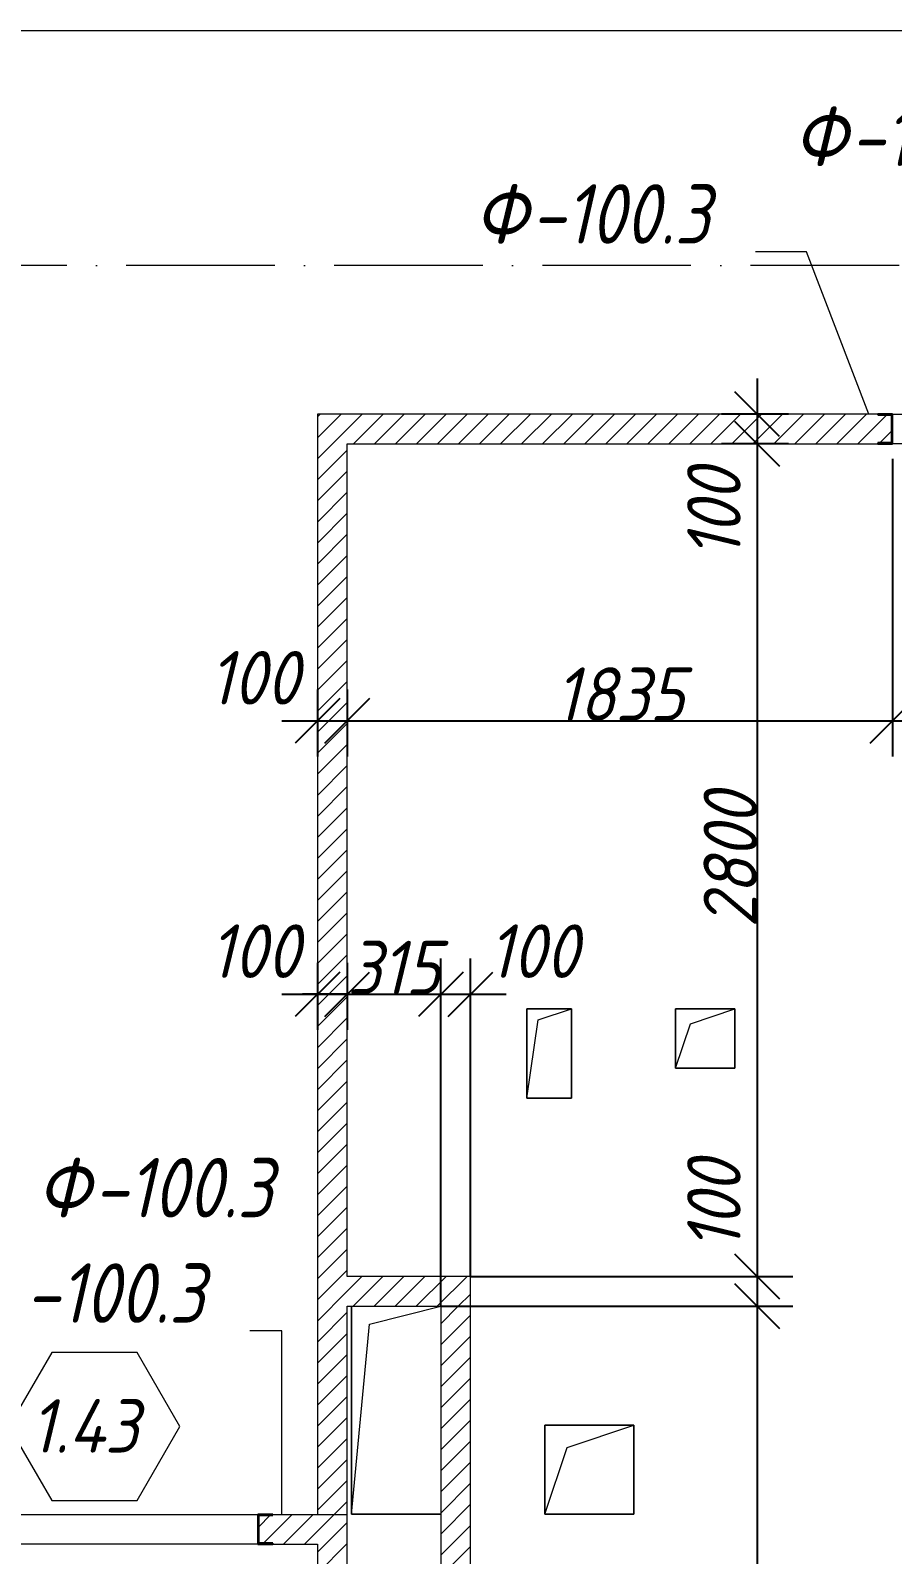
# Model space of a CAD drawing. Header units: millimetres. Extents: x -401725 to 250493, y 305116 to 802890.
# Drawn here: x -90651 to -87751, y 607962 to 613088 of the extents above; entities that cross this region are included whole.
import ezdxf

# ---------------------------------------------------------------- set-up
doc = ezdxf.new("R2010")
doc.units = ezdxf.units.MM
doc.linetypes.add('50_200_ШТРИХ_1Т_ш5_п1_п1_', pattern=[700, 500, -100, 0, -100])
for name, color, linetype, lineweight in [('A-____-____-DIMS', 7, 'Continuous', 9), ('A-DOOR-____-IDEN', 7, 'Continuous', 9), ('A-FLOR-____-OTLN', 7, 'Continuous', 9), ('A-GENM-____-IDEN', 7, 'Continuous', 9), ('A-GENM-____-MCUT', 7, 'Continuous', 25), ('A-GENM-____-OTLN', 7, 'Continuous', 9), ('A-GENM-____-OTLN-1', 7, 'Continuous', 25), ('A-WALL-FNSH-MCUT-1', 7, 'Continuous', 9), ('S-GRID-____-OTLN-1', 7, '50_200_ШТРИХ_1Т_ш5_п1_п1_', 9)]:
    doc.layers.add(name, color=color, linetype=linetype, lineweight=lineweight)
for name, color, linetype, lineweight, true_color in [('A-WALL-____-PATT-4', 9, 'Continuous', 9, 0x808080), ('G-____-____-SYMB-2', 7, 'Continuous', 9, 0x000000), ('I-WALL-____-OTLN-2', 7, 'Continuous', 9, 0x000000)]:
    doc.layers.add(name, color=color, linetype=linetype, lineweight=lineweight, true_color=true_color)
doc.styles.add('ISOCPEUR_I_10', font='isocpeui.ttf', dxfattribs={"width": 0.9, "height": 180})
doc.styles.add('ISOCPEUR_I_14', font='isocpeui.ttf', dxfattribs={"width": 0.9, "height": 180})
doc.styles.add('ISOCPEUR_I_2', font='isocpeui.ttf', dxfattribs={"width": 0.85, "height": 2.3})
doc.dimstyles.new('ISO-1_8_0_9К_СРЕДНИЙ_Кладочные_4', dxfattribs={"dimscale": 304.8, "dimtxt": 179.276612, "dimasz": 0.492126, "dimexe": 0.393701, "dimexo": 0, "dimgap": 0, "dimtad": 1, "dimdec": 3, "dimrnd": 0.001, "dimdsep": 46, "dimtxsty": 'ISOCPEUR_I_10', "dimblk1": 'OBLIQUE', "dimblk2": 'OBLIQUE', "dimsah": 1, "dimcen": 0.09, "dimdle": 0.393701, "dimazin": 0, "dimtfac": 1, "dimtdec": 4, "dimtix": 1, "dimtmove": 1, "dimatfit": 3, "dimfxl": 1, "dimtvp": 1, "dimtolj": 1, "dimtzin": 0, "dimarcsym": 2})
doc.dimstyles.new('ISO-1_8_0_9К_СРЕДНИЙ_Кладочные_5', dxfattribs={"dimscale": 304.8, "dimtxt": 179.276612, "dimasz": 0.492126, "dimexe": 0.393701, "dimexo": 0, "dimgap": 0, "dimtad": 1, "dimdec": 3, "dimrnd": 0.001, "dimdsep": 46, "dimtxsty": 'ISOCPEUR_I_10', "dimblk1": 'OBLIQUE', "dimblk2": 'OBLIQUE', "dimsah": 1, "dimcen": 0.09, "dimdle": 0.393701, "dimazin": 0, "dimtfac": 1, "dimtdec": 4, "dimtix": 1, "dimtmove": 2, "dimatfit": 3, "dimfxl": 1, "dimtvp": 1, "dimtolj": 1, "dimtzin": 0, "dimarcsym": 2})
doc.dimstyles.new('ISO-1_8_0_9К_СРЕДНИЙ_Кладочные_6', dxfattribs={"dimscale": 304.8, "dimtxt": 179.276612, "dimasz": 0.492126, "dimexe": 0.393701, "dimexo": 0, "dimgap": 0, "dimtad": 1, "dimdec": 3, "dimrnd": 0.001, "dimdsep": 46, "dimtxsty": 'ISOCPEUR_I_14', "dimblk1": 'OBLIQUE', "dimblk2": 'OBLIQUE', "dimsah": 1, "dimcen": 0.09, "dimdle": 0.393701, "dimazin": 0, "dimtfac": 1, "dimtdec": 4, "dimtix": 1, "dimtmove": 0, "dimatfit": 3, "dimfxl": 1, "dimtvp": 1, "dimtolj": 1, "dimtzin": 0, "dimarcsym": 2})
pattern_1 = [(45, (-175000.736, 544716.51), (-35.35534, 35.35534), [])]

# ---------------------------------------------------------------- blocks, each defined once
blk = doc.blocks.new('154_Фахверк_СКБ_Швеллер - Тип_100_3600-27825154-АР1_Кладочный план 1 этажа в осях 1-64_Ю-ЯЯ')
at = {"layer": 'A-GENM-____-MCUT'}
for p, q in [((175, 50), (125, 50)), ((125, 50), (125, -50)), ((128, 47), (175, 47)), ((128, -47), (128, 47)), ((175, 47), (175, 50)), ((125, -50), (175, -50)), ((175, -47), (128, -47)), ((175, -50), (175, -47))]:
    blk.add_line(p, q, dxfattribs=at)
blk = doc.blocks.new('AR_Отверстие прямоугольное _в плите_ - AR_Отверстие прямоугольное _в плите_-30459630-АР1_Кладочный план 1 этажа в осях 1-64_Ю-ЯЯ')
at = {"layer": 'A-GENM-____-OTLN'}
for p, q in [((75, 150), (-75, 150)), ((-75, 150), (-75, -150)), ((-75, -150), (-37.5, 112.5)), ((-37.5, 112.5), (75, 150)), ((75, -150), (75, 150)), ((-75, -150), (75, -150))]:
    blk.add_line(p, q, dxfattribs=at)
blk = doc.blocks.new('AR_Отверстие прямоугольное _в плите_ - AR_Отверстие прямоугольное _в плите_-30459597-АР1_Кладочный план 1 этажа в осях 1-64_Ю-ЯЯ')
at = {"layer": 'A-GENM-____-OTLN'}
for p, q in [((100, 100), (-100, 100)), ((-100, 100), (-100, -100)), ((-50, 50), (100, 100)), ((100, -100), (100, 100)), ((-100, -100), (-50, 50)), ((-100, -100), (100, -100))]:
    blk.add_line(p, q, dxfattribs=at)
blk = doc.blocks.new('AR_Отверстие прямоугольное _в плите_ - AR_Отверстие прямоугольное _в плите_-30459803-АР1_Кладочный план 1 этажа в осях 1-64_Ю-ЯЯ')
at = {"layer": 'A-GENM-____-OTLN'}
for p, q in [((-150, 350), (-150, -350)), ((-90, 290), (150, 350)), ((-150, -350), (-90, 290)), ((-150, -350), (150, -350))]:
    blk.add_line(p, q, dxfattribs=at)
blk = doc.blocks.new('AR_Отверстие прямоугольное _в плите_ - AR_Отверстие прямоугольное _в плите_-30459689-АР1_Кладочный план 1 этажа в осях 1-64_Ю-ЯЯ')
at = {"layer": 'A-GENM-____-OTLN'}
for p, q in [((150, 150), (-150, 150)), ((-150, 150), (-150, -150)), ((-75, 75), (150, 150)), ((150, -150), (150, 150)), ((-150, -150), (-75, 75)), ((-150, -150), (150, -150))]:
    blk.add_line(p, q, dxfattribs=at)
blk = doc.blocks.new('Марка проема - марка проема-27336095-АР1_Кладочный план 1 этажа в осях 1-64_Ю-ЯЯ')
at = {"layer": 'A-DOOR-____-IDEN'}
for p, q in [((-1.439, 0.159), (-2.877, -2.333)), ((1.439, 0.159), (-1.439, 0.159)), ((2.877, -2.333), (1.439, 0.159)), ((-2.877, -2.333), (-1.439, -4.825)), ((1.439, -4.825), (2.877, -2.333)), ((-1.439, -4.825), (1.439, -4.825))]:
    blk.add_line(p, q, dxfattribs=at)
blk = doc.blocks.new('_Oblique')
at = {"color": 0, "linetype": 'ByBlock', "lineweight": -2}
blk.add_line((-0.5, -0.5), (0.5, 0.5), dxfattribs=at)
blk = doc.blocks.new('*D13140')
at = {"layer": 'A-____-____-DIMS', "color": 0, "lineweight": -2, "transparency": 16777216}
for p, q in [((-88206.5, 611917.6), (-88206.5, 611577.6)), ((-88100.5, 611797.6), (-88326.5, 611797.6)), ((-88100.5, 611697.6), (-88326.5, 611697.6))]:
    blk.add_line(p, q, dxfattribs=at)
at = {"layer": 'Defpoints', "color": 0, "transparency": 16777216}
for p in [(-88100.5, 611797.6), (-88206.5, 611697.6), (-88100.5, 611697.6)]:
    blk.add_point(p, dxfattribs=at)
at = {"layer": 'A-____-____-DIMS', "color": 0, "lineweight": -2, "transparency": 16777216, "xscale": 150, "yscale": 150, "zscale": 150}
for p, rotation in [((-88206.5, 611797.6), 90), ((-88206.5, 611697.6), 270)]:
    blk.add_blockref('_Oblique', p, dxfattribs=dict(at, rotation=rotation))
at = {"layer": 'A-____-____-DIMS', "color": 0, "transparency": 16777216, "insert": (-88441.7, 611311.8), "char_height": 180, "width": 368.207, "attachment_point": 1, "rotation": 90, "line_spacing_factor": 1.149209, "style": 'ISOCPEUR_I_10'}
blk.add_mtext('\\A1;100', dxfattribs=at)
blk = doc.blocks.new('*D13141')
at = {"layer": 'A-____-____-DIMS', "color": 0, "lineweight": -2, "transparency": 16777216}
for p, q in [((-88206.5, 611817.6), (-88206.5, 608777.6)), ((-88100.5, 611697.6), (-88326.5, 611697.6)), ((-89170.7, 608897.6), (-88086.5, 608897.6))]:
    blk.add_line(p, q, dxfattribs=at)
at = {"layer": 'Defpoints', "color": 0, "transparency": 16777216}
for p in [(-88100.5, 611697.6), (-89170.7, 608897.6), (-88206.5, 608897.6)]:
    blk.add_point(p, dxfattribs=at)
at = {"layer": 'A-____-____-DIMS', "color": 0, "lineweight": -2, "transparency": 16777216, "xscale": 150, "yscale": 150, "zscale": 150}
for p, rotation in [((-88206.5, 611697.6), 90), ((-88206.5, 608897.6), 270)]:
    blk.add_blockref('_Oblique', p, dxfattribs=dict(at, rotation=rotation))
at = {"layer": 'A-____-____-DIMS', "color": 0, "transparency": 16777216, "insert": (-88296.5, 610297.6), "char_height": 180, "width": 546.104, "attachment_point": 5, "rotation": 90, "style": 'ISOCPEUR_I_14'}
blk.add_mtext('\\A1;2800', dxfattribs=at)
blk = doc.blocks.new('*D13142')
at = {"layer": 'A-____-____-DIMS', "color": 0, "lineweight": -2, "transparency": 16777216}
for p, q in [((-88206.5, 609017.6), (-88206.5, 608677.6)), ((-89170.7, 608897.6), (-88086.5, 608897.6)), ((-89270.7, 608797.6), (-88086.5, 608797.6))]:
    blk.add_line(p, q, dxfattribs=at)
at = {"layer": 'Defpoints', "color": 0, "transparency": 16777216}
for p in [(-89170.7, 608897.6), (-89270.7, 608797.6), (-88206.5, 608797.6)]:
    blk.add_point(p, dxfattribs=at)
at = {"layer": 'A-____-____-DIMS', "color": 0, "lineweight": -2, "transparency": 16777216, "xscale": 150, "yscale": 150, "zscale": 150}
for p, rotation in [((-88206.5, 608897.6), 90), ((-88206.5, 608797.6), 270)]:
    blk.add_blockref('_Oblique', p, dxfattribs=dict(at, rotation=rotation))
at = {"layer": 'A-____-____-DIMS', "color": 0, "transparency": 16777216, "insert": (-88441.7, 608985), "char_height": 180, "width": 368.207, "attachment_point": 1, "rotation": 90, "line_spacing_factor": 1.149209, "style": 'ISOCPEUR_I_10'}
blk.add_mtext('\\A1;100', dxfattribs=at)
blk = doc.blocks.new('*D13143')
at = {"layer": 'A-____-____-DIMS', "color": 0, "lineweight": -2, "transparency": 16777216}
for p, q in [((-88206.5, 608917.6), (-88206.5, 607804.5)), ((-89270.7, 608797.6), (-88086.5, 608797.6)), ((-88206.5, 606377.6), (-88206.5, 607342.9)), ((-88100.5, 606497.6), (-88326.5, 606497.6))]:
    blk.add_line(p, q, dxfattribs=at)
at = {"layer": 'Defpoints', "color": 0, "transparency": 16777216}
for p in [(-89270.7, 608797.6), (-88206.5, 606497.6), (-88100.5, 606497.6)]:
    blk.add_point(p, dxfattribs=at)
at = {"layer": 'A-____-____-DIMS', "color": 0, "lineweight": -2, "transparency": 16777216, "xscale": 150, "yscale": 150, "zscale": 150}
for p, rotation in [((-88206.5, 608797.6), 90), ((-88206.5, 606497.6), 270)]:
    blk.add_blockref('_Oblique', p, dxfattribs=dict(at, rotation=rotation))
at = {"layer": 'A-____-____-DIMS', "color": 0, "transparency": 16777216, "insert": (-88441.7, 607300.7), "char_height": 180, "width": 546.104, "attachment_point": 1, "rotation": 90, "line_spacing_factor": 1.149209, "style": 'ISOCPEUR_I_10'}
blk.add_mtext('\\A1;2300', dxfattribs=at)
blk = doc.blocks.new('*D13145')
at = {"layer": 'A-____-____-DIMS', "color": 0, "lineweight": -2, "transparency": 16777216}
for p, q in [((-89685.7, 610871.7), (-89685.7, 610645.7)), ((-89585.7, 610871.7), (-89585.7, 610645.7)), ((-89805.7, 610765.7), (-89465.7, 610765.7))]:
    blk.add_line(p, q, dxfattribs=at)
at = {"layer": 'Defpoints', "color": 0, "transparency": 16777216}
for p in [(-89685.7, 610871.7), (-89585.7, 610871.7), (-89585.7, 610765.7)]:
    blk.add_point(p, dxfattribs=at)
at = {"layer": 'A-____-____-DIMS', "color": 0, "lineweight": -2, "transparency": 16777216, "xscale": 150, "yscale": 150, "zscale": 150, "rotation": 180}
blk.add_blockref('_Oblique', (-89685.7, 610765.7), dxfattribs=at)
at = {"layer": 'A-____-____-DIMS', "color": 0, "lineweight": -2, "transparency": 16777216, "xscale": 150, "yscale": 150, "zscale": 150}
blk.add_blockref('_Oblique', (-89585.7, 610765.7), dxfattribs=at)
at = {"layer": 'A-____-____-DIMS', "color": 0, "transparency": 16777216, "insert": (-90050.6, 611000.8), "char_height": 180, "width": 368.207, "attachment_point": 1, "line_spacing_factor": 1.149209, "style": 'ISOCPEUR_I_10'}
blk.add_mtext('\\A1;100', dxfattribs=at)
blk = doc.blocks.new('*D13146')
at = {"layer": 'A-____-____-DIMS', "color": 0, "lineweight": -2, "transparency": 16777216}
for p, q in [((-87750.7, 611647.6), (-87750.7, 610645.7)), ((-89585.7, 610871.7), (-89585.7, 610645.7)), ((-89705.7, 610765.7), (-87630.7, 610765.7))]:
    blk.add_line(p, q, dxfattribs=at)
at = {"layer": 'Defpoints', "color": 0, "transparency": 16777216}
for p in [(-87750.7, 611647.6), (-89585.7, 610871.7), (-87750.7, 610765.7)]:
    blk.add_point(p, dxfattribs=at)
at = {"layer": 'A-____-____-DIMS', "color": 0, "lineweight": -2, "transparency": 16777216, "xscale": 150, "yscale": 150, "zscale": 150, "rotation": 180}
blk.add_blockref('_Oblique', (-89585.7, 610765.7), dxfattribs=at)
at = {"layer": 'A-____-____-DIMS', "color": 0, "lineweight": -2, "transparency": 16777216, "xscale": 150, "yscale": 150, "zscale": 150}
blk.add_blockref('_Oblique', (-87750.7, 610765.7), dxfattribs=at)
at = {"layer": 'A-____-____-DIMS', "color": 0, "transparency": 16777216, "insert": (-88668.2, 610855.7), "char_height": 180, "width": 504.733, "attachment_point": 5, "style": 'ISOCPEUR_I_14'}
blk.add_mtext('\\A1;1835', dxfattribs=at)
blk = doc.blocks.new('*D13147')
at = {"layer": 'A-____-____-DIMS', "color": 0, "lineweight": -2, "transparency": 16777216}
for p, q in [((-87750.7, 611647.6), (-87750.7, 610645.7)), ((-86650.7, 611647.6), (-86650.7, 610645.7)), ((-87870.7, 610765.7), (-86530.7, 610765.7))]:
    blk.add_line(p, q, dxfattribs=at)
at = {"layer": 'Defpoints', "color": 0, "transparency": 16777216}
for p in [(-87750.7, 611647.6), (-86650.7, 611647.6), (-86650.7, 610765.7)]:
    blk.add_point(p, dxfattribs=at)
at = {"layer": 'A-____-____-DIMS', "color": 0, "lineweight": -2, "transparency": 16777216, "xscale": 150, "yscale": 150, "zscale": 150, "rotation": 180}
blk.add_blockref('_Oblique', (-87750.7, 610765.7), dxfattribs=at)
at = {"layer": 'A-____-____-DIMS', "color": 0, "lineweight": -2, "transparency": 16777216, "xscale": 150, "yscale": 150, "zscale": 150}
blk.add_blockref('_Oblique', (-86650.7, 610765.7), dxfattribs=at)
at = {"layer": 'A-____-____-DIMS', "color": 0, "transparency": 16777216, "insert": (-87200.7, 610855.7), "char_height": 180, "width": 463.361, "attachment_point": 5, "style": 'ISOCPEUR_I_14'}
blk.add_mtext('\\A1;1100', dxfattribs=at)
blk = doc.blocks.new('*D12869')
at = {"layer": 'A-____-____-DIMS', "color": 0, "lineweight": -2, "transparency": 16777216}
for p, q in [((-89685.7, 609952.3), (-89685.7, 609726.3)), ((-89585.7, 609952.3), (-89585.7, 609726.3)), ((-89805.7, 609846.3), (-89465.7, 609846.3))]:
    blk.add_line(p, q, dxfattribs=at)
at = {"layer": 'Defpoints', "color": 0, "transparency": 16777216}
for p in [(-89685.7, 609952.3), (-89585.7, 609952.3), (-89585.7, 609846.3)]:
    blk.add_point(p, dxfattribs=at)
at = {"layer": 'A-____-____-DIMS', "color": 0, "lineweight": -2, "transparency": 16777216, "xscale": 150, "yscale": 150, "zscale": 150, "rotation": 180}
blk.add_blockref('_Oblique', (-89685.7, 609846.3), dxfattribs=at)
at = {"layer": 'A-____-____-DIMS', "color": 0, "lineweight": -2, "transparency": 16777216, "xscale": 150, "yscale": 150, "zscale": 150}
blk.add_blockref('_Oblique', (-89585.7, 609846.3), dxfattribs=at)
at = {"layer": 'A-____-____-DIMS', "color": 0, "transparency": 16777216, "insert": (-90048.8, 610081.4), "char_height": 180, "width": 368.207, "attachment_point": 1, "line_spacing_factor": 1.149209, "style": 'ISOCPEUR_I_10'}
blk.add_mtext('\\A1;100', dxfattribs=at)
blk = doc.blocks.new('*D12870')
at = {"layer": 'A-____-____-DIMS', "color": 0, "lineweight": -2, "transparency": 16777216}
for p, q in [((-89585.7, 609952.3), (-89585.7, 609726.3)), ((-89270.7, 608797.6), (-89270.7, 609966.3)), ((-89585.7, 609846.3), (-89735.7, 609846.3)), ((-89585.7, 609846.3), (-89270.7, 609846.3)), ((-89270.7, 609846.3), (-89120.7, 609846.3))]:
    blk.add_line(p, q, dxfattribs=at)
at = {"layer": 'Defpoints', "color": 0, "transparency": 16777216}
for p in [(-89585.7, 609952.3), (-89270.7, 609846.3), (-89270.7, 608797.6)]:
    blk.add_point(p, dxfattribs=at)
at = {"layer": 'A-____-____-DIMS', "color": 0, "lineweight": -2, "transparency": 16777216, "xscale": 150, "yscale": 150, "zscale": 150}
blk.add_blockref('_Oblique', (-89585.7, 609846.3), dxfattribs=at)
at = {"layer": 'A-____-____-DIMS', "color": 0, "lineweight": -2, "transparency": 16777216, "xscale": 150, "yscale": 150, "zscale": 150, "rotation": 180}
blk.add_blockref('_Oblique', (-89270.7, 609846.3), dxfattribs=at)
at = {"layer": 'A-____-____-DIMS', "color": 0, "transparency": 16777216, "insert": (-89428.2, 609936.3), "char_height": 180, "width": 368.207, "attachment_point": 5, "style": 'ISOCPEUR_I_14'}
blk.add_mtext('\\A1;315', dxfattribs=at)
blk = doc.blocks.new('*D12871')
at = {"layer": 'A-____-____-DIMS', "color": 0, "lineweight": -2, "transparency": 16777216}
for p, q in [((-89270.7, 608797.6), (-89270.7, 609966.3)), ((-89170.7, 608897.6), (-89170.7, 609966.3)), ((-89390.7, 609846.3), (-89050.7, 609846.3))]:
    blk.add_line(p, q, dxfattribs=at)
at = {"layer": 'Defpoints', "color": 0, "transparency": 16777216}
for p in [(-89170.7, 609846.3), (-89170.7, 608897.6), (-89270.7, 608797.6)]:
    blk.add_point(p, dxfattribs=at)
at = {"layer": 'A-____-____-DIMS', "color": 0, "lineweight": -2, "transparency": 16777216, "xscale": 150, "yscale": 150, "zscale": 150, "rotation": 180}
blk.add_blockref('_Oblique', (-89270.7, 609846.3), dxfattribs=at)
at = {"layer": 'A-____-____-DIMS', "color": 0, "lineweight": -2, "transparency": 16777216, "xscale": 150, "yscale": 150, "zscale": 150}
blk.add_blockref('_Oblique', (-89170.7, 609846.3), dxfattribs=at)
at = {"layer": 'A-____-____-DIMS', "color": 0, "transparency": 16777216, "insert": (-89110.8, 610081.4), "char_height": 180, "width": 368.207, "attachment_point": 1, "line_spacing_factor": 1.149209, "style": 'ISOCPEUR_I_10'}
blk.add_mtext('\\A1;100', dxfattribs=at)

msp = doc.modelspace()

# ---------------------------------------------------------------- hatches: boundary and pattern name
at = {"layer": 'A-WALL-____-PATT-4'}
h = msp.add_hatch(dxfattribs=at)
h.set_pattern_fill('FP_5', color=256, style=0, pattern_type=2)
h.set_pattern_definition(pattern_1)
h.paths.add_polyline_path([(-89585.7357, 608097.2051), (-89585.7357, 611797.5526), (-89685.7357, 611797.5526), (-89685.7357, 608097.2051)], flags=0)
h = msp.add_hatch(dxfattribs=at)
h.set_pattern_fill('FP_5', color=256, style=0, pattern_type=2)
h.set_pattern_definition(pattern_1)
h.paths.add_polyline_path([(-86450.7357, 611697.5526), (-86450.7357, 611797.5526), (-86600.7357, 611797.5526), (-86600.7357, 611794.5526), (-86647.7357, 611794.5526), (-86647.7357, 611700.5526), (-86600.7357, 611700.5526), (-86600.7357, 611697.5526)], flags=0)
h.paths.add_polyline_path([(-89585.7357, 611697.5526), (-87800.7357, 611697.5526), (-87800.7357, 611700.5526), (-87753.7357, 611700.5526), (-87753.7357, 611794.5526), (-87800.7357, 611794.8278), (-87800.7357, 611797.5526), (-89585.7357, 611797.5526)], flags=0)
h = msp.add_hatch(dxfattribs=at)
h.set_pattern_fill('FP_5', color=256, style=0, pattern_type=2)
h.set_pattern_definition(pattern_1)
h.paths.add_polyline_path([(-89170.7357, 608797.5526), (-89170.7357, 608897.5526), (-89585.7357, 608897.5526), (-89585.7357, 608797.5526), (-89270.7357, 608797.5526)], flags=0)
h = msp.add_hatch(dxfattribs=at)
h.set_pattern_fill('FP_5', color=256, style=0, pattern_type=2)
h.set_pattern_definition(pattern_1)
h.paths.add_polyline_path([(-89270.7357, 606497.5526), (-89170.7357, 606497.5526), (-89170.7357, 608797.5526), (-89270.7357, 608797.5526), (-89270.7357, 606784.9246)], flags=0)
h = msp.add_hatch(dxfattribs=at)
h.set_pattern_fill('FP_5', color=256, style=0, pattern_type=2)
h.set_pattern_definition(pattern_1)
h.paths.add_polyline_path([(-91500.7357, 607997.2051), (-91035.7357, 607997.2051), (-91035.7357, 608000.2051), (-90988.7357, 608000.2051), (-90988.7357, 608094.2051), (-91035.7357, 608094.2051), (-91035.7357, 608097.2051), (-91500.7357, 608097.2051), (-91500.7357, 608000.2051)], flags=0)
h.paths.add_polyline_path([(-89685.7357, 607997.2051), (-89685.7357, 608097.2051), (-89835.7357, 608097.2051), (-89835.7357, 608094.2051), (-89882.7357, 608094.2051), (-89882.7357, 608000.2051), (-89835.7357, 608000.2051), (-89835.7357, 607997.2051)], flags=0)
h = msp.add_hatch(dxfattribs=at)
h.set_pattern_fill('FP_5', color=256, style=0, pattern_type=2)
h.set_pattern_definition(pattern_1)
h.paths.add_polyline_path([(-89685.7357, 606497.5526), (-89585.7357, 606497.5526), (-89585.7357, 608097.2051), (-89685.7357, 608097.2051), (-89685.7357, 606784.9246)], flags=0)

# ---------------------------------------------------------------- linework, layer by layer
at = {"layer": 'A-FLOR-____-OTLN'}
for p, q in [((-88980.7357, 609797.5526), (-88830.7357, 609797.5526)), ((-88980.7357, 609497.5526), (-88980.7357, 609797.5526)), ((-88830.7357, 609797.5526), (-88830.7357, 609497.5526)), ((-88480.7357, 609797.5526), (-88280.7357, 609797.5526)), ((-88480.7357, 609597.5526), (-88480.7357, 609797.5526)), ((-88280.7357, 609797.5526), (-88280.7357, 609597.5526)), ((-88280.7357, 609597.5526), (-88480.7357, 609597.5526)), ((-88830.7357, 609497.5526), (-88980.7357, 609497.5526)), ((-89570.7357, 608097.5526), (-89570.7357, 608797.5526)), ((-88920.7357, 608397.5526), (-88620.7357, 608397.5526)), ((-88920.7357, 608097.5526), (-88920.7357, 608397.5526)), ((-88620.7357, 608397.5526), (-88620.7357, 608097.5526)), ((-89270.7357, 608097.5526), (-89570.7357, 608097.5526)), ((-88620.7357, 608097.5526), (-88920.7357, 608097.5526))]:
    msp.add_line(p, q, dxfattribs=at)
at = {"layer": 'A-GENM-____-IDEN'}
for p, q in [((-88039.7911, 612343.4421), (-88212.1799, 612343.4421)), ((-87830.7357, 611797.5526), (-88039.7911, 612343.4421)), ((-89805.7357, 608714.48), (-89913.0007, 608714.48)), ((-89805.7357, 608097.2051), (-89805.7357, 608714.48))]:
    msp.add_line(p, q, dxfattribs=at)
at = {"layer": 'A-WALL-FNSH-MCUT-1'}
for p, q in [((-87800.7357, 611797.5526), (-89685.7357, 611797.5526)), ((-89685.7357, 611797.5526), (-89685.7357, 608097.2051)), ((-89585.7357, 611697.5526), (-87800.7357, 611697.5526)), ((-89585.7357, 608897.5526), (-89585.7357, 611697.5526)), ((-89170.7357, 608897.5526), (-89585.7357, 608897.5526)), ((-89170.7357, 606497.5526), (-89170.7357, 608897.5526)), ((-89585.7357, 606497.5526), (-89585.7357, 608797.5526)), ((-89585.7357, 608797.5526), (-89270.7357, 608797.5526)), ((-89270.7357, 608797.5526), (-89270.7357, 606497.5526)), ((-89835.7357, 608097.2051), (-89585.7357, 608097.2051)), ((-89835.7357, 607997.2051), (-89685.7357, 607997.2051)), ((-89685.7357, 607997.2051), (-89685.7357, 606397.5526))]:
    msp.add_line(p, q, dxfattribs=at)
at = {"layer": 'G-____-____-SYMB-2'}
msp.add_line((-179984.5837, 613087.5526), (-70594.3281, 613087.5526), dxfattribs=at)
at = {"layer": 'I-WALL-____-OTLN-2'}
for p, q in [((-87750.7357, 611797.5526), (-86650.7357, 611797.5526)), ((-86650.7357, 611697.5526), (-87750.7357, 611697.5526)), ((-90985.7357, 608097.2051), (-89885.7357, 608097.2051)), ((-89885.7357, 607997.2051), (-90985.7357, 607997.2051))]:
    msp.add_line(p, q, dxfattribs=at)
at = {"layer": 'S-GRID-____-OTLN-1'}
msp.add_line((-70926.3291, 612297.5526), (-179669.5059, 612297.5526), dxfattribs=at)

# ---------------------------------------------------------------- block references
at = {"layer": 'A-DOOR-____-IDEN', "xscale": 99.99999999999993, "yscale": 99.99999999999993, "zscale": 99.99999999999993}
msp.add_blockref('Марка проема - марка проема-27336095-АР1_Кладочный план 1 этажа в осях 1-64_Ю-ЯЯ', (-90435.7357, 608626.0022), dxfattribs=at)
at = {"layer": 'A-GENM-____-OTLN'}
for name, p in [('AR_Отверстие прямоугольное _в плите_ - AR_Отверстие прямоугольное _в плите_-30459630-АР1_Кладочный план 1 этажа в осях 1-64_Ю-ЯЯ', (-88905.7357, 609647.5526)), ('AR_Отверстие прямоугольное _в плите_ - AR_Отверстие прямоугольное _в плите_-30459597-АР1_Кладочный план 1 этажа в осях 1-64_Ю-ЯЯ', (-88380.7357, 609697.5526)), ('AR_Отверстие прямоугольное _в плите_ - AR_Отверстие прямоугольное _в плите_-30459803-АР1_Кладочный план 1 этажа в осях 1-64_Ю-ЯЯ', (-89420.7357, 608447.5526)), ('AR_Отверстие прямоугольное _в плите_ - AR_Отверстие прямоугольное _в плите_-30459689-АР1_Кладочный план 1 этажа в осях 1-64_Ю-ЯЯ', (-88770.7357, 608247.5526))]:
    msp.add_blockref(name, p, dxfattribs=at)
at = {"layer": 'A-GENM-____-OTLN-1', "rotation": 180}
msp.add_blockref('154_Фахверк_СКБ_Швеллер - Тип_100_3600-27825154-АР1_Кладочный план 1 этажа в осях 1-64_Ю-ЯЯ', (-87625.7357, 611747.5526), dxfattribs=at)
at = {"layer": 'A-GENM-____-OTLN-1'}
msp.add_blockref('154_Фахверк_СКБ_Швеллер - Тип_100_3600-27825154-АР1_Кладочный план 1 этажа в осях 1-64_Ю-ЯЯ', (-90010.7357, 608047.2051), dxfattribs=at)

# ---------------------------------------------------------------- texts
at = {"layer": 'A-DOOR-____-IDEN', "insert": (-90651.9248, 608484.8218), "char_height": 180, "width": 476.202375, "attachment_point": 1, "style": 'ISOCPEUR_I_14'}
msp.add_mtext('1.43', dxfattribs=at)
at = {"layer": 'A-GENM-____-IDEN', "char_height": 200, "attachment_point": 1, "style": 'ISOCPEUR_I_2'}
for s, insert, width in [('\\fISOCPEUR|b0|i1|c204|p34|;\\W.9;Ф', (-88084.5458, 612831.3724), 230.886), ('-100.3', (-87894.0458, 612831.3724), 822.531375), ('\\fISOCPEUR|b0|i1|c204|p34|;\\W.9;Ф', (-89158.7365, 612570.5583), 230.886), ('-100.3', (-88968.2365, 612570.5583), 822.531375), ('\\fISOCPEUR|b0|i1|c204|p34|;\\W.9;Ф', (-90630.0274, 609296.0327), 230.886), ('-100.3', (-90439.5274, 609296.0327), 822.531375), ('-100.3', (-90669.0573, 608941.5962), 822.531375)]:
    msp.add_mtext(s, dxfattribs=dict(at, insert=insert, width=width))

# ---------------------------------------------------------------- dimensions: what is measured, and where the dimension line sits
at = {"layer": 'A-____-____-DIMS'}
for base, p1, p2, dimstyle, override, picture, middle in [((-88206.5352, 611697.5526), (-88100.4692, 611797.5526), (-88100.4692, 611697.5526), 'ISO-1_8_0_9К_СРЕДНИЙ_Кладочные_5', {"dimpost": '<>', "dimfxl": 100}, '*D13140', (-88321.6972, 611495.8874)), ((-88206.5352, 608797.5526), (-89170.7357, 608897.5526), (-89270.7357, 608797.5526), 'ISO-1_8_0_9К_СРЕДНИЙ_Кладочные_5', {"dimpost": '<>', "dimfxl": 141.421356}, '*D13142', (-88321.6972, 609169.1302)), ((-88206.5352, 606497.5526), (-89270.7357, 608797.5526), (-88100.4692, 606497.5526), 'ISO-1_8_0_9К_СРЕДНИЙ_Кладочные_4', {"dimpost": '<>', "dimfxl": 2580.605312}, '*D13143', (-88321.6972, 607573.7098))]:
    dim = msp.add_linear_dim(base=base, p1=p1, p2=p2, angle=90, dimstyle=dimstyle, override=override, dxfattribs=at)
    dim.commit()
    dim.dimension.update_dxf_attribs({"geometry": picture, "text_midpoint": middle, "dimtype": 160, "text_rotation": 90})
dim = msp.add_linear_dim(base=(-88206.5352, 608897.5526), p1=(-88100.4692, 611697.5526), p2=(-89170.7357, 608897.5526), angle=90, dimstyle='ISO-1_8_0_9К_СРЕДНИЙ_Кладочные_6', override={"dimpost": '<>', "dimfxl": 2997.577434}, dxfattribs=at)
dim.commit()
dim.dimension.update_dxf_attribs({"geometry": '*D13141', "text_midpoint": (-88296.5352, 610297.5526)})
for base, p1, p2, override, picture, middle in [((-87750.7357, 610765.678), (-89585.7357, 610871.744), (-87750.7357, 611647.5526), {"dimpost": '<>', "dimfxl": 1992.260998}, '*D13146', (-88668.2357, 610855.678)), ((-86650.7357, 610765.678), (-87750.7357, 611647.5526), (-86650.7357, 611647.5526), {"dimpost": '<>', "dimfxl": 1100}, '*D13147', (-87200.7357, 610855.678)), ((-89270.7357, 609846.2741), (-89585.7357, 609952.3401), (-89270.7357, 608797.5526), {"dimpost": '<>', "dimfxl": 1196.979225}, '*D12870', (-89428.2357, 609936.2741))]:
    dim = msp.add_linear_dim(base=base, p1=p1, p2=p2, dimstyle='ISO-1_8_0_9К_СРЕДНИЙ_Кладочные_6', override=override, dxfattribs=at)
    dim.commit()
    dim.dimension.update_dxf_attribs({"geometry": picture, "text_midpoint": middle})
for base, p1, p2, override, picture, middle in [((-89585.7357, 610765.678), (-89685.7357, 610871.744), (-89585.7357, 610871.744), {"dimpost": '<>', "dimfxl": 100}, '*D13145', (-89866.5328, 610880.8401)), ((-89585.7357, 609846.2741), (-89685.7357, 609952.3401), (-89585.7357, 609952.3401), {"dimpost": '<>', "dimfxl": 100}, '*D12869', (-89864.7092, 609961.4361)), ((-89170.7357, 609846.2741), (-89270.7357, 608797.5526), (-89170.7357, 608897.5526), {"dimpost": '<>', "dimfxl": 141.421356}, '*D12871', (-88926.7337, 609961.4361))]:
    dim = msp.add_linear_dim(base=base, p1=p1, p2=p2, dimstyle='ISO-1_8_0_9К_СРЕДНИЙ_Кладочные_5', override=override, dxfattribs=at)
    dim.commit()
    dim.dimension.update_dxf_attribs({"geometry": picture, "text_midpoint": middle, "dimtype": 160})

doc.saveas('drawing.dxf')
